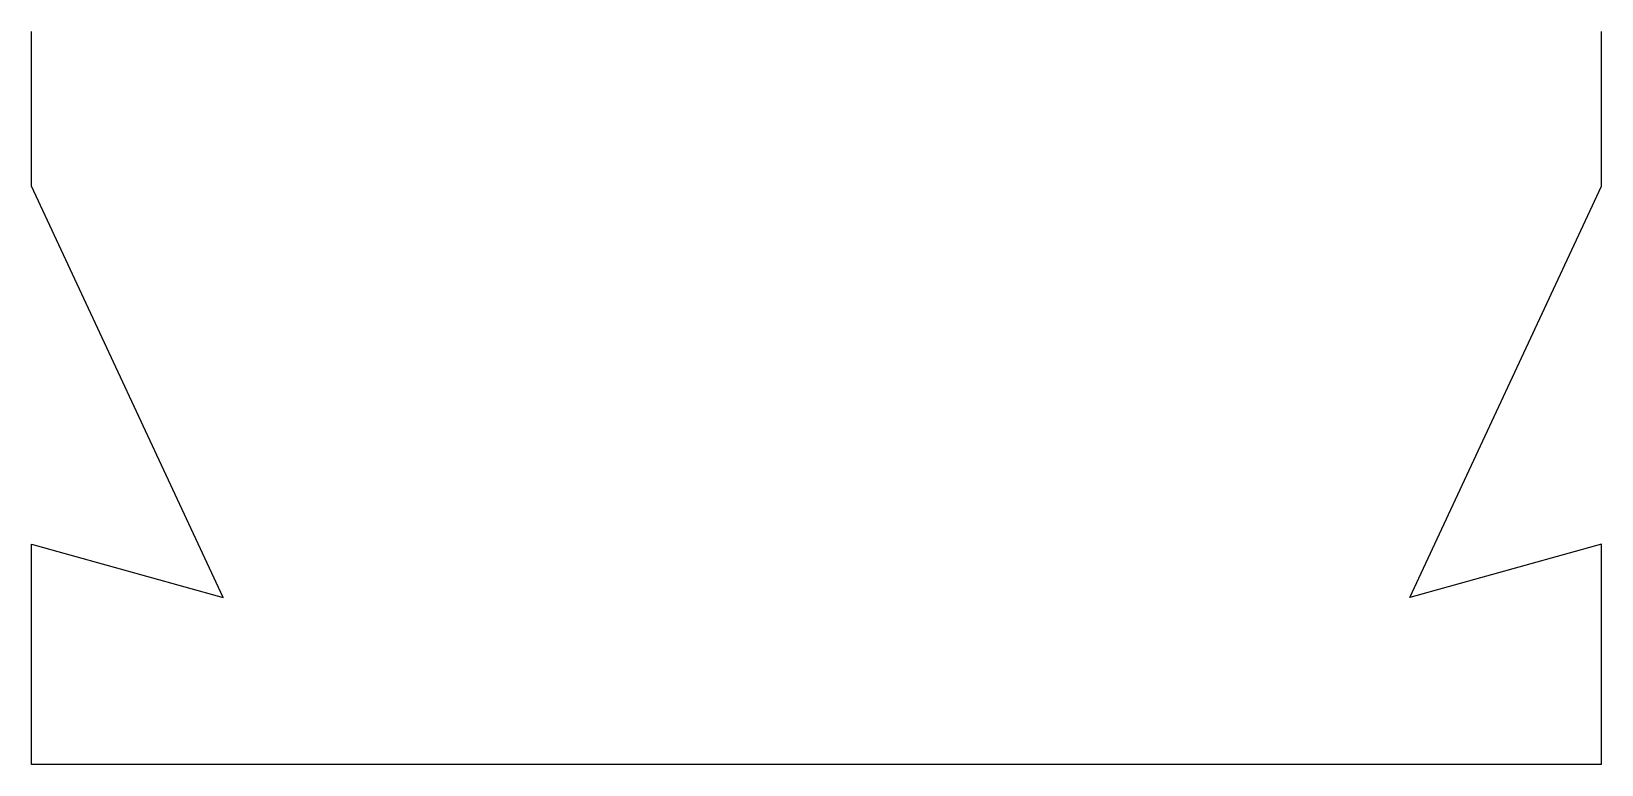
# Model space of a CAD drawing. Header units: inches. Extents: x -1 to 22.2, y 2.7 to 16.5.
# Drawn here: x 21.0335 to 21.4966, y 8.0543 to 8.2703 of the extents above; entities that cross this region are included whole.
import ezdxf

# ---------------------------------------------------------------- set-up
doc = ezdxf.new("R2010")
doc.units = ezdxf.units.IN
doc.header["$MEASUREMENT"] = 0
doc.layers.add('Graze 2.0', color=7, linetype='Continuous')

msp = doc.modelspace()

# ---------------------------------------------------------------- linework, layer by layer
at = {"layer": 'Graze 2.0'}
for p, q in [((21.033486, 8.224746), (21.033486, 8.270298)), ((21.496576, 8.224746), (21.496576, 8.270298)), ((21.090032, 8.103484), (21.033486, 8.224746)), ((21.440031, 8.103484), (21.496576, 8.224746)), ((21.033486, 8.119188), (21.090032, 8.103484)), ((21.033486, 8.054298), (21.033486, 8.119188)), ((21.496576, 8.119188), (21.440031, 8.103484)), ((21.496576, 8.054298), (21.496576, 8.119188)), ((21.496576, 8.054298), (21.033486, 8.054298))]:
    msp.add_line(p, q, dxfattribs=at)

doc.saveas('drawing.dxf')
